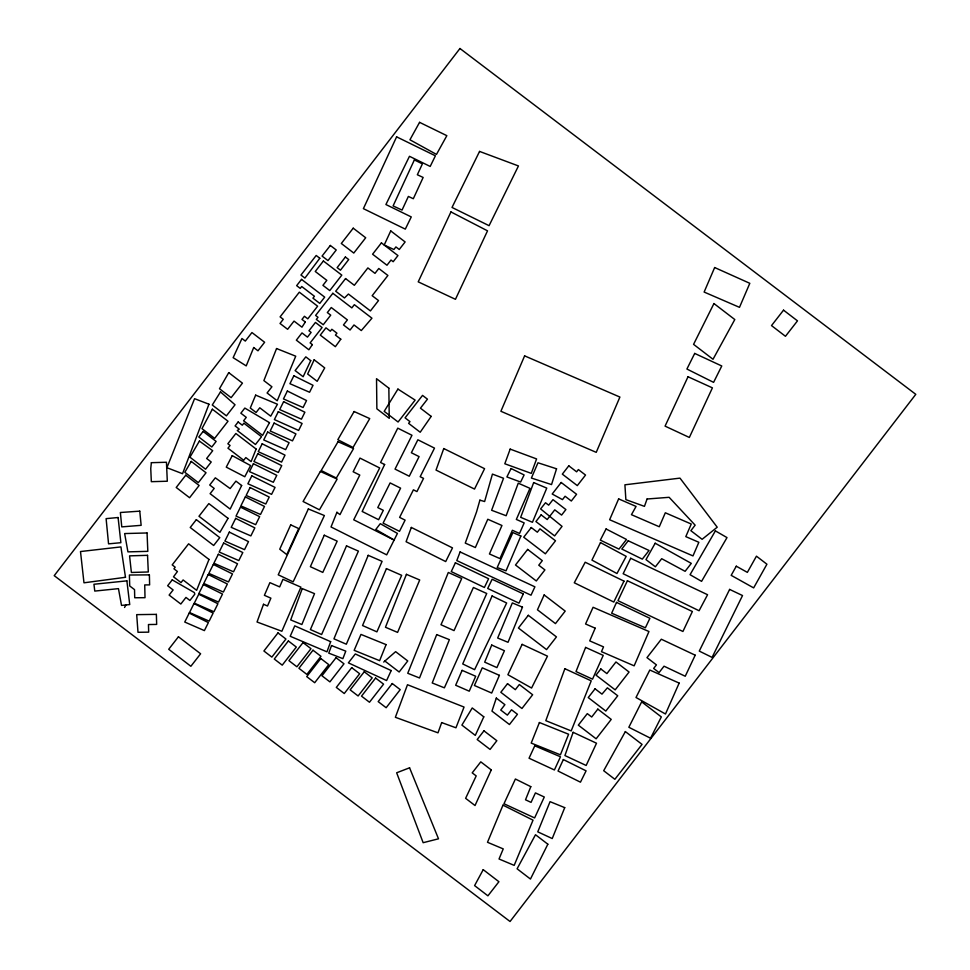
<?xml version="1.0" encoding="UTF-8"?>
<svg xmlns="http://www.w3.org/2000/svg" width="970" height="970" viewBox="0 0 970 970"><rect width="100%" height="100%" fill="white"/><g stroke="black" fill="none" stroke-linecap="round" stroke-linejoin="round"><path stroke-width="1.45" d="M126.076 604.637L124.56 607.475M650.555 738.231L661.322 716.915L641.679 701.843L628.839 727.27L650.555 738.231L650.894 737.552M383.696 662.061L395.627 651.658L407.752 660.958L399.155 671.992L384.872 661.031M151.368 462.69L150.75 468.522L151.332 481.678L167.301 481.229L166.452 462.253L151.368 462.69M479.895 500.156L476.561 511.893L465.273 543.091L475.361 547.541L487.789 519.253L501.951 525.497L489.438 553.967L499.95 558.599L512.39 530.287L519.532 533.451L524.176 522.903L516.331 519.435L529.984 488.346L518.259 483.169L506.146 515.737L491.62 510.281L503.527 478.271L492.433 474.1L484.624 501.526L479.895 500.156M556.55 468.801L551.542 484.576L531.39 478.052L537.986 462.787L556.55 468.801M496.313 698.085L491.96 711.107L509.456 724.529L517.434 714.284L511.542 709.773L507.371 715.132L500.738 710.04L504.909 704.681L496.313 698.085M573.125 732.314L564.916 755.557L586.159 765.463L596.514 743.226L573.125 732.314M647.075 499.004L644.444 506.364L625.868 499.635L624.91 484.806L679.982 478.125L717.218 527.207L702.11 539.308L690.858 530.675L695.15 525.17L669.13 497.307L647.075 499.004M443.763 448.552L436.027 470.086L474.524 489.074L484.576 468.68L443.763 448.552M441.677 722.589L437.991 732.835L395.372 717.291L407.485 684.723L464.048 707.057L455.948 727.791L441.677 722.589M263.513 604.274L257.038 622L281.858 631.264L300.942 587.153L282.949 579.32L279.675 586.899L269.89 582.643L264.398 595.325L270.897 598.163L267.502 606.007L263.513 604.274M330.661 641.667L326.951 651.84L290.212 636.271L294.759 625.868L330.661 641.667M331.522 645.584L328.757 653.137L342.883 658.654L345.781 651.149L331.522 645.584M411.316 527.438L406.09 541.721L445.703 561.569L452.493 547.892L411.316 527.438M510.171 449.11L504.8 463.769L531.293 473.372L536.592 458.931L510.171 449.11M564.867 668.718L545.807 720.674L571.197 730.907L591.215 680.855L564.867 668.718M302.252 588.584L290.697 619.915L301.864 624.534L314.522 593.652L302.252 588.584M533.67 482.575L520.684 517.325L532.445 522.284L546.765 488.104L533.67 482.575M208.95 404.211L182.542 473.712L166.901 467.698L194.57 398.682L208.95 404.211M460.107 551.942L456.785 560.587L531.014 595.192L534.906 586.826L460.107 551.942M276.559 348.545L263.876 380.604L271.927 386.775L267.089 392.983L277.226 400.768L295.729 356.196L276.559 348.545M406.418 574.337L385.466 627.25L397.591 632.404L419.707 579.987L406.418 574.337M436.706 634.598L419.525 677.981L407.752 673.277L448.31 572.47L461.72 578.52L440.974 624.728L454.033 630.609L473.396 587.48L486.734 593.495L444.381 687.827L432.22 682.965L449.365 639.654L436.706 634.598M256.116 449.037L251.109 461.623L245.822 457.561L243.712 460.277L227.95 448.188L230.072 445.472L227.853 443.775L235.856 433.493L256.116 449.037M539.405 722.529L531.208 743.081L560.417 754.805L568.602 734.241L539.405 722.529M585.613 647.414L576.01 671.555L592.524 679.158L603.231 655.38L585.613 647.414M208.999 559.46L196.631 590.33L183.1 579.951L181.038 582.594L173.509 576.811L177.425 571.5L173.933 568.82L175.194 567.195L172.199 564.892L188.604 543.818L208.999 559.46M386.084 644.613L379.622 660.679L354.159 650.337L360.973 634.416L386.084 644.613M530.808 786.658L525.51 799.801L531.051 802.372L535.428 792.902L544.291 797L534.615 817.94L503.976 803.754L515.397 779.007L530.808 786.658M336.942 512.293L331.025 526.965L386.69 554.852L397.433 533.427L380.288 523.679L375.79 529.462L394.111 540.035L353.723 519.799L379.682 467.976L359.991 458.107L353.153 471.759L359.785 475.082L339.985 514.621L336.942 512.293M564.722 807.634L552.233 838.553L537.768 831.836L550.063 801.669L564.722 807.634M253.703 347.527L246.222 365.884L233.139 357.675L241.954 338.506L245.301 341.076L251.945 332.552L264.616 342.264L257.971 350.8L253.703 347.527M368.2 555.325L333.947 638.842L346.338 644.213L382.083 561.351L368.2 555.325M491.717 645.05L484.697 662.146L496.907 667.602L504.424 650.724L491.717 645.05M522.478 607.135L508.025 642.298L497.683 638.018L512.342 602.928L522.478 607.135M255.643 395.129L250.284 408.03L256.104 412.492L259.766 407.788L270.715 416.178L277.456 404.247L255.643 395.129M502.981 805.148L487.498 842.287L503.236 848.895L499.029 858.996L514.185 865.361L533.027 820.159L502.981 805.148M386.424 568.614L362.55 625.541L376.906 631.858L401.653 575.319L386.424 568.614M520.878 536.01L506.037 570.821L497.186 567.571L512.875 532.578L520.878 536.01M524.612 355.869L500.896 411.28L596.235 452.347L619.903 397.057L524.612 355.869M714.66 267.538L704.123 292.055L739.492 307.344L749.81 283.313L714.66 267.538M346.508 545.855L310.4 629.554L321.616 634.525L358.403 551.13L346.508 545.855M492.081 595.98L462.726 663.953L474.597 669.676L506.655 603L492.081 595.98M462.108 670.355L455.67 685.244L469.25 691.186L475.688 676.26L462.108 670.355M618.642 498.883L609.633 519.738L692.98 555.919L698.849 542.291L685.802 536.628L691.246 524.03L665.323 512.778L659.285 526.758L631.446 514.682L636.065 506.437L618.642 498.883M595.192 628.172L589.712 640.879L603.534 646.881L601.473 651.658L634.15 665.832L648.954 631.519L593.082 607.281L585.565 623.989L595.192 628.172M499.404 675.338L491.693 693.053L474.403 685.487L482.26 667.821L499.404 675.338M324.271 535.21L310.376 566.698L322.792 572.421L337.172 541.163L324.271 535.21M679.158 683.086L665.481 714.005L636.005 697.491L649.803 670.028L679.158 683.086M616.496 602.394L611.67 613.198L645.377 627.808L649.888 618.302L616.496 602.394M290.697 524.855L279.748 549.19L286.793 554.597L298.699 528.553L290.697 524.855M544.158 594.949L537.453 609.803L555.471 623.613L565.207 611.1L544.158 594.949M491.269 769.901L475.033 805.536L465.624 798.322L476.197 775.915L472.208 772.86L480.78 761.85L491.269 769.901M314.159 359.797L307.66 374.02L317.178 381.319L324.707 367.897L314.159 359.797M308.339 508.947L278.232 574.81L293.146 581.854L324.38 515.543L308.339 508.947M483.787 716.83L475.3 735.393L461.902 725.099L472.232 707.954L483.787 716.83M391.189 670.573L386.593 680.552L348.375 662.862L355.299 653.962L391.189 670.573M534.773 745.821L529.05 758.225L554.404 769.962L560.466 756.794L534.773 745.821M563.352 759.558L558.041 771.041L580.46 782.184L586.086 770.847L563.352 759.558M396.609 136.843L363.398 208.647L405.302 229.126L411.268 216.928L385.914 204.537L409.473 156.303L430.195 166.44L435.397 155.806L396.609 136.843M414.372 159.917L393.092 205.919L402.053 210.078L408.37 196.437L413.317 198.729L423.15 177.449L417.355 174.758L422.387 163.881L414.372 159.917M390.74 230.908L384.205 245.022L393.893 249.52L395.918 246.926L399.252 249.484L405.12 241.942L390.74 230.908M688.021 376.748L665.068 426.133L689.355 437.458L712.416 387.854L688.021 376.748M450.941 211.921L418.215 281.846L455.451 299.318L487.522 230.836L450.941 211.921M310.715 360.634L303.149 376.736L295.135 370.576L305.805 356.863L310.715 360.634M455.391 562.794L451.256 571.597L484.406 587.48L488.601 578.714L455.391 562.794M523.303 593.907L518.974 603.158L487.704 588.463L492.129 579.248L523.303 593.907M522.127 644.359L507.892 674.708L531.584 688.045L547.48 656.156L522.127 644.359M627.396 580.739L617.963 600.685L682.928 631.482L692.374 611.512L627.396 580.739M695.199 655.187L685.244 676.248L664.026 666.196L659.054 672.598L653.659 668.451L656.435 664.886L646.978 657.636L661.322 639.218L695.199 655.187M384.629 464.509L362.162 511.457L378.627 519.702L383.32 510.341L377.779 507.577L390.122 482.914L400.598 488.152L383.089 523.121L399.495 531.342L405.108 520.138L399.616 517.386L413.414 489.814L416.942 491.584L423.55 478.392L420.18 476.707L434.499 448.116L417.864 439.786L411.365 452.747L419.088 456.615L409.267 476.234L395.032 469.104L411.971 435.275L397.761 428.158L380.567 462.484L384.629 464.509M241.651 485.521L230.169 509.092L210.102 493.681L214.2 488.431L209.726 485L215.316 477.822L230.132 488.565L235.928 481.12L241.651 485.521M600.478 542.582L591.942 560.114L616.968 573.525L626.183 556.356L600.478 542.582M630.682 558.271L623.152 573.731L699.079 610.748L707.566 594.719L630.682 558.271M623.977 581.127L613.792 602.043L574.288 582.788L585.189 562.224L623.977 581.127M479.556 151.417L452.02 207.447L489.074 225.683L518.453 165.943L479.556 151.417M511.057 468.51L506.898 476.949L520.623 482.041L524.115 474.948L511.057 468.51M729.622 589.408L699.273 651.088L712.089 657.393L742.523 595.544L729.622 589.408M293.861 375.778L289.933 383.696L309.575 392.256L313.031 385.308L293.861 375.778M287.375 391.019L283.458 398.925L303.089 407.497L306.544 400.549L287.375 391.019M267.659 432.038L263.731 439.943L285.641 449.643L289.096 442.684L267.659 432.038M262.179 443.799L258.25 451.705L281.567 462.096L285.01 455.148L262.179 443.799M278.317 411.68L274.389 419.586L298.639 430.437L302.094 423.478L278.317 411.68M257.802 453.742L253.934 461.526L278.341 472.463L281.736 465.624L257.802 453.742M283.616 401.665L279.7 409.57L301.44 419.173L304.883 412.226L283.616 401.665M253.4 463.721L249.472 471.626L273.322 482.284L276.777 475.336L253.4 463.721M274.11 423.078L270.181 430.983L292.479 440.865L295.935 433.917L274.11 423.078M251.812 475.858L247.883 483.763L271.588 494.348L275.043 487.401L251.812 475.858M245.325 496.919L240.863 505.891L260.506 514.464L264.495 506.437L245.325 496.919M250.066 487.534L246.15 495.452L265.78 504.012L269.236 497.064L250.066 487.534M240.487 507.128L236.025 516.101L255.668 524.673L259.657 516.646L240.487 507.128M235.674 518.356L231.212 527.341L250.854 535.901L254.843 527.874L235.674 518.356M223.633 543.03L219.171 552.015L238.814 560.575L242.803 552.561L223.633 543.03M208.21 574.495L203.761 583.467L223.391 592.039L227.38 584.013L208.21 574.495M189.211 613.076L184.749 622.049L204.391 630.609L208.38 622.594L189.211 613.076M193.976 603.57L189.526 612.543L209.168 621.115L213.145 613.088L193.976 603.57M203.336 584.534L198.874 593.507L218.517 602.079L222.506 594.052L203.336 584.534M213.315 564.419L208.853 573.391L228.496 581.964L232.485 573.937L213.315 564.419M218.335 554.258L213.885 563.23L233.527 571.803L237.504 563.776L218.335 554.258M229.344 532.106L224.882 541.078L244.525 549.65L248.502 541.624L229.344 532.106M198.765 594.21L194.303 603.182L213.946 611.743L217.923 603.728L198.765 594.21M547.844 844.203L530.457 879.05L517.095 868.793L535.501 834.734L547.844 844.203M713.944 303.549L693.574 344.35L713.023 359.276L734.799 319.542L713.944 303.549M694.702 353.419L686.905 369.036L713.593 382.362L721.765 365.981L694.702 353.419M606.068 528.965L600.333 540.12L618.993 549.117L626.511 539.478L606.068 528.965M232.23 455.645L226.265 467.14L244.792 476.743L250.587 465.564L232.23 455.645M212.357 409.207L201.966 428.619L214.661 438.367L228.011 421.222L212.357 409.207M483.218 869.666L474.597 885.61L487.922 895.831L498.919 881.718L483.218 869.666M269.478 422.641L262.591 435.36L243.591 420.786L246.271 417.355L240.851 413.196L244.828 408.079L269.478 422.641M228.047 518.344L219.935 532.336L198.971 516.258L208.829 503.6L228.047 518.344M419.573 122.341L409.934 139.777L436.476 154.412L446.843 135.667L419.573 122.341M625.359 731.586L603.692 770.713L614.871 779.298L642.055 744.39L625.359 731.586M655.174 543.224L645.996 559.605L655.38 566.807L661.698 558.696L685.111 571.318L691.295 563.376L655.174 543.224M736.291 566.201L731.174 575.343L753.654 587.893L766.918 564.213L756.442 556.174L747.361 572.385L736.291 566.201M228.738 372.638L219.487 388.728L231.139 397.664L242.439 383.15L228.738 372.638M320.367 471.456L303.077 501.502L319.457 509.82L337.148 479.095L320.367 471.456M354.111 411.522L337.815 439.725L353.056 447.437L369.728 418.591L354.111 411.522M715.387 530.881L690.058 574.689L701.577 581.345L727.003 537.598L715.387 530.881M338.033 441.726L321.203 470.523L336.335 478.04L353.553 448.589L338.033 441.726M199.396 441.083L189.938 457.197L205.591 469.213L211.217 461.999L206.646 458.495L212.697 450.711L199.396 441.083M191.223 461.393L184.821 472.281L198.329 482.648L206.028 472.754L191.223 461.393M397.93 389.091L384.205 411.353L398.088 421.998L415.136 400.101L397.93 389.091M220.493 391.916L212.272 405.011L226.41 415.851L235.031 404.781L220.493 391.916M305.32 321.991L301.961 327.181L294.031 321.094L287.629 329.303L280.027 323.471L283.264 319.3L280.1 316.875L299.33 292.176L317.614 306.205L307.781 318.839L304.435 316.268L301.985 319.421L305.32 321.991M312.364 344.617L308.872 349.77L296.347 340.167L301.985 332.916L307.466 337.123L311.127 332.419L308.957 330.758L315.444 322.428L322.101 327.545L310.133 342.907L312.364 344.617M431.177 416.397L420.204 432.244L408.625 423.356L409.97 421.623L405.06 417.852L422.544 395.396L427.455 399.167L420.446 408.164L431.177 416.397M340.785 339.197L335.365 346.69L320.282 335.123L325.968 327.824L330.358 331.194L331.849 329.279L336.929 333.183L335.438 335.099L340.785 339.197M319.809 258.25L304.919 278.087L300.955 275.043L316.196 255.474L319.809 258.25M459.962 48.5L54.211 575.659L510.05 921.5L915.789 394.341L459.962 48.5M597.823 709.119L591.7 717.012L587.299 713.629L578.326 725.148L596.126 738.801L611.233 719.4L597.823 709.119M301.537 279.372L296.65 285.653L300.251 288.405L301.719 286.514L314.425 296.262L312.946 298.154L319.797 303.404L324.683 297.135L301.537 279.372M330.333 245.458L322.064 256.068L327.981 260.603L336.238 249.993L330.333 245.458M323.398 261.003L315.25 271.467L326.817 280.342L322.925 285.338L329.776 290.588L341.804 275.128L323.398 261.003M353.225 228.18L341.307 243.482L353.783 253.061L365.702 237.759L353.225 228.18M203.118 431.432L198.789 436.997L211.812 446.988L216.14 441.423L203.118 431.432M345.393 257.014L337.136 267.623L340.458 270.181L348.715 259.56L345.393 257.014M185.755 475.215L176.213 487.474L189.587 497.731L199.129 485.473L185.755 475.215M332.843 293.292L315.602 315.432L318.002 317.275L316.329 319.421L323.252 324.744L330.721 315.153L327.339 312.57L331.267 307.526L347.405 319.906L343.477 324.938L350.073 330.006L353.989 324.962L361.301 330.564L371.946 318.196L354.329 304.677L351.843 307.878L332.843 293.292M345.562 278.572L335.705 291.23L344.471 297.96L348.424 294.043L370.431 310.933L378.518 300.554L372.165 295.692L387.903 275.468L378.797 268.484L374.99 273.37L367.872 267.914L354.341 285.301L345.562 278.572M238.135 421.998L235.079 425.915L239.263 429.116L237.262 430.522L255.474 444.502L261.524 436.73L243.87 423.199L242.306 425.2L238.135 421.998M381.416 242.888L372.589 254.213L386.981 265.246L391.019 260.045L393.177 261.706L397.955 255.571L381.416 242.888M196.34 519.653L190.229 527.498L213.667 545.479L219.778 537.635L196.34 519.653M172.223 579.878L167.652 585.747L173.121 589.942L169.119 595.071L180.82 604.031L185.961 597.423L189.914 600.454L194.837 594.137L194.339 592.561L172.223 579.878M178.444 636.769L168.707 649.269L190.872 666.281L200.608 653.78L178.444 636.769M277.978 632.913L263.901 651.003L271.855 657.102L285.932 639.024L277.978 632.913M288.369 640.964L274.28 659.042L282.234 665.153L296.323 647.063L288.369 640.964M303.028 642.577L288.939 660.667L296.893 666.778L310.982 648.688L303.028 642.577M312.995 650.215L298.918 668.294L306.872 674.405L320.961 656.314L312.995 650.215M320.815 658.533L306.726 676.623L314.692 682.722L328.769 664.632L320.815 658.533M336.032 657.696L321.955 675.775L329.909 681.886L343.986 663.795L336.032 657.696M351.71 667.639L336.311 687.415L344.265 693.526L359.664 673.75L351.71 667.639M364.247 671.773L350.158 689.864L358.112 695.963L372.201 677.872L364.247 671.773M375.596 678.054L361.519 696.133L369.473 702.244L383.562 684.153L375.596 678.054M392.268 683.535L378.179 701.613L386.145 707.724L400.222 689.634L392.268 683.535M568.796 465.818L562.333 474.136L577.308 485.618L585.528 475.058L578.375 469.565L576.616 471.82L568.796 465.818M561.181 482.478L552.197 494.021L562.479 499.623L565.098 496.252L571.318 501.017L576.568 494.276L561.181 482.478M531.257 527.534L523.727 537.21L545.37 553.821L555.507 540.787L539.963 528.844L537.344 532.203L531.257 527.534M541.127 514.864L535.913 521.557L554.622 535.913L562.054 526.37L540.605 508.911L545.516 502.739L548.668 505.164L552.973 499.647L565.898 509.565L561.594 515.082L554.755 509.844L547.213 519.532L541.127 514.864M527.644 549.408L515.494 565.001L536.301 580.969L544.91 569.911L538.762 565.195L542.303 560.648L527.644 549.408M528.298 615.307L518.416 628.002L546.559 649.597L556.453 636.902L528.298 615.307M783.53 310.157L771.514 325.593L785.457 336.299L797.486 320.852L783.53 310.157M507.528 683.68L500.823 692.289L521.945 708.488L532.639 694.75L519.326 684.529L515.325 689.67L507.528 683.68M628.208 540.787L621.794 549.032L642.31 559.132L649.039 550.475L628.208 540.787M483.957 730.834L477.191 739.54L490.068 749.422L496.846 740.716L483.957 730.834M600.83 668.948L596.004 675.144L615.174 689.864L629.069 672.028L615.962 661.964L606.893 673.604L600.83 668.948M595.059 688.809L588.232 697.576L605.813 711.083L617.732 695.769L607.378 687.827L601.982 694.132L595.059 688.809M409.57 767.803L396.657 772.787L423.15 842.7L438.501 838.807L409.57 767.803M125.494 577.295L83.978 582.812L80.498 551.542L120.923 546.91L125.494 577.295M126.876 580.86L93.945 584.255L94.769 591.082L118.461 588.632L121.517 605.413L129.737 604.565L126.876 580.86M118.085 517.519L106.106 518.647L108.555 543.855L120.886 542.691L118.085 517.519M139.765 511.154L120.377 512.5L121.771 526.88L141.147 525.328L139.765 511.154M147.537 555.325L129.568 555.858L131.386 572.47L148.301 571.973L147.537 555.325M147.052 532.966L124.645 533.561L127.931 551.869L147.828 551.348L147.052 532.966M156.376 614.374L136.697 614.64L137.995 632.294L148.677 632.149L148.458 624.534L156.667 624.425L156.376 614.374M149.392 574.87L129.398 575.016L129.713 585.953L134.539 589.639L134.721 597.762L145.015 597.69L144.724 584.922L149.623 584.886L149.392 574.87M388.849 388.158L376.53 378.712L376.869 408.819L389.249 418.325L388.849 388.158"/></g></svg>
